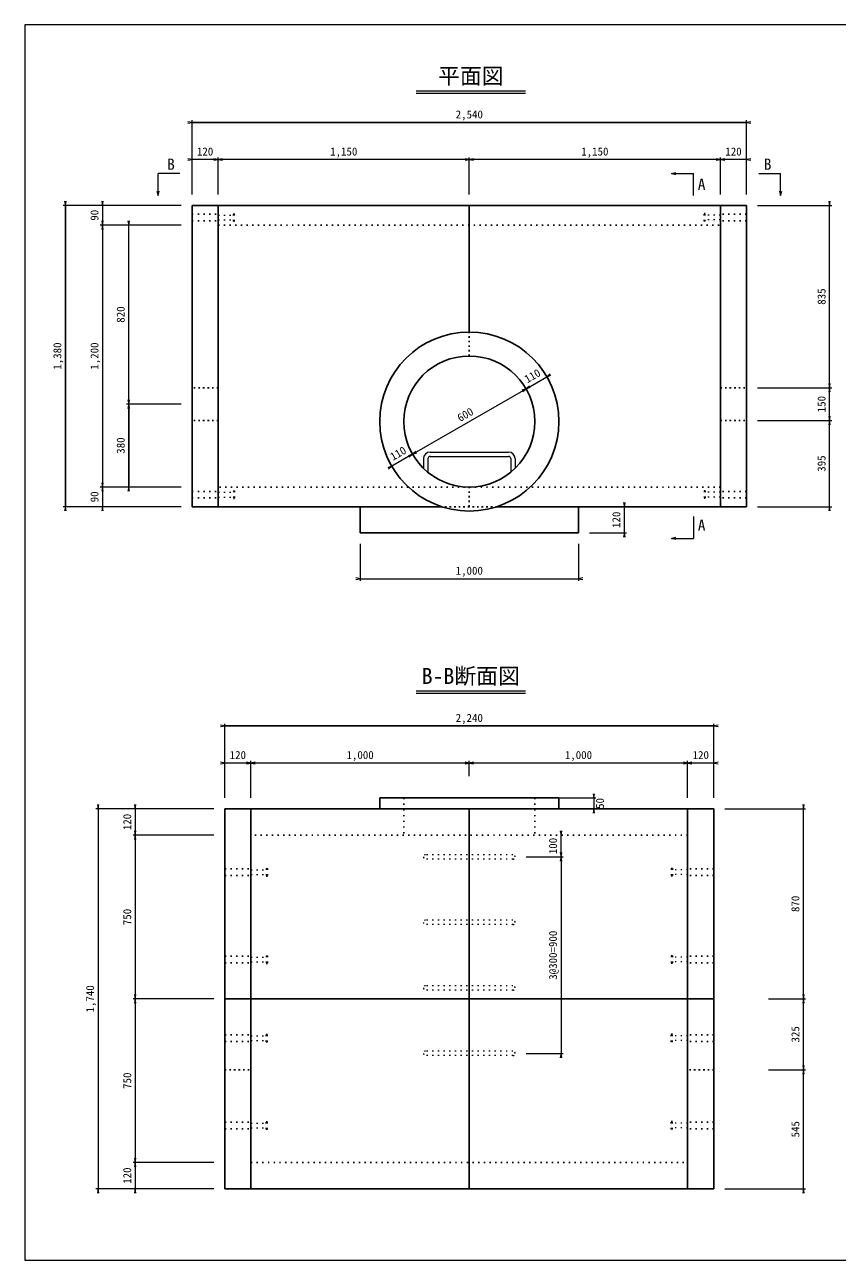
# Model space of a CAD drawing. Units: millimetres at full size, sheet at 1:20. Extents: x -3920 to 4045, y -2830 to 2830.
# Drawn here: x -3920 to -199, y -2830 to 2830 of the extents above; entities that cross this region are included whole.
import ezdxf
from ezdxf.enums import TextEntityAlignment as Align

# ---------------------------------------------------------------- set-up
doc = ezdxf.new("R2010")
doc.units = ezdxf.units.MM
doc.header["$LTSCALE"] = 20
doc.linetypes.add('USER2', pattern=[1.05, 0.35, -0.7])
doc.linetypes.add('USER5', pattern=[1.3, 0.3, -1])
for name, color, linetype, lineweight in [('0-1_ﾚｲﾔ2', 5, 'Continuous', 25), ('0-3_ﾚｲﾔ4', 6, 'USER5', 13), ('0-C_ﾚｲﾔ13', 3, 'Continuous', 13), ('0-E_寸法', 3, 'Continuous', 13)]:
    doc.layers.add(name, color=color, linetype=linetype, lineweight=lineweight)
doc.styles.add('ＭＳ ゴシック', font='')
doc.styles.get('ＭＳ ゴシック').set_extended_font_data('MS Gothic')

# ---------------------------------------------------------------- blocks, each defined once
blk = doc.blocks.new('open_arrow')
at = {"color": 0, "linetype": 'Continuous', "lineweight": -2}
blk.add_lwpolyline([(7.5, 1.25), (0, 0), (7.5, -1.25)], dxfattribs=at)

msp = doc.modelspace()

# ---------------------------------------------------------------- linework, layer by layer
at = {"layer": '0-1_ﾚｲﾔ2'}
for p, q in [((-3153.79, 622.23), (-3153.79, 2002.23)), ((-3153.79, 2002.23), (-613.79, 2002.23)), ((-3033.79, 622.23), (-3033.79, 2002.23)), ((-1883.79, 1422.23), (-1883.79, 2002.23)), ((-733.79, 2002.23), (-733.79, 622.23)), ((-613.79, 2002.23), (-613.79, 622.23)), ((-2010.28, 622.23), (-3153.79, 622.23)), ((-2383.79, 502.23), (-2383.79, 622.23)), ((-613.79, 622.23), (-1757.3, 622.23)), ((-1383.79, 502.23), (-1383.79, 622.23)), ((-2383.79, 502.23), (-1383.79, 502.23)), ((-2293.79, -712.2), (-2293.79, -762.2)), ((-1473.79, -712.2), (-2293.79, -712.2)), ((-1473.79, -712.2), (-1473.79, -762.2)), ((-763.79, -762.2), (-3003.79, -762.2)), ((-3003.79, -762.2), (-3003.79, -2502.2)), ((-2883.79, -762.2), (-2883.79, -2502.2)), ((-1883.79, -762.2), (-1883.79, -2502.2)), ((-883.79, -2502.2), (-883.79, -762.2)), ((-763.79, -2502.2), (-763.79, -762.2)), ((-763.79, -1632.2), (-3003.79, -1632.2)), ((-3003.79, -2502.2), (-763.79, -2502.2))]:
    msp.add_line(p, q, dxfattribs=at)
at = {"layer": '0-1_ﾚｲﾔ2', "linetype": 'USER5'}
for p, q in [((-3153.79, 1962.23), (-3033.79, 1962.23)), ((-3153.79, 1932.23), (-3033.79, 1932.23)), ((-613.79, 1962.23), (-733.79, 1962.23)), ((-613.79, 1932.23), (-733.79, 1932.23)), ((-3033.79, 1912.23), (-733.79, 1912.23)), ((-3153.79, 692.23), (-3033.79, 692.23)), ((-733.79, 712.23), (-3033.79, 712.23)), ((-613.79, 692.23), (-733.79, 692.23)), ((-3153.79, 662.23), (-3033.79, 662.23)), ((-613.79, 662.23), (-733.79, 662.23)), ((-2183.79, -712.2), (-2183.79, -882.2)), ((-1583.79, -712.2), (-1583.79, -882.2)), ((-883.79, -882.2), (-2883.79, -882.2)), ((-3003.79, -1037.2), (-2883.79, -1037.2)), ((-3003.79, -1067.2), (-2883.79, -1067.2)), ((-763.79, -1037.2), (-883.79, -1037.2)), ((-763.79, -1067.2), (-883.79, -1067.2)), ((-3003.79, -1437.2), (-2883.79, -1437.2)), ((-3003.79, -1467.2), (-2883.79, -1467.2)), ((-763.79, -1437.2), (-883.79, -1437.2)), ((-763.79, -1467.2), (-883.79, -1467.2)), ((-3003.79, -1797.2), (-2883.79, -1797.2)), ((-763.79, -1797.2), (-883.79, -1797.2)), ((-3003.79, -1827.2), (-2883.79, -1827.2)), ((-763.79, -1827.2), (-883.79, -1827.2)), ((-3003.79, -2197.2), (-2883.79, -2197.2)), ((-763.79, -2197.2), (-883.79, -2197.2)), ((-3003.79, -2227.2), (-2883.79, -2227.2)), ((-763.79, -2227.2), (-883.79, -2227.2)), ((-2883.79, -2382.2), (-883.79, -2382.2))]:
    msp.add_line(p, q, dxfattribs=at)
at = {"layer": '0-1_ﾚｲﾔ2', "linetype": 'USER2'}
for p, q in [((-1883.8, 1312.23), (-1883.8, 1422.23)), ((-3033.79, 1167.23), (-3153.79, 1167.23)), ((-733.79, 1167.23), (-613.79, 1167.23)), ((-3033.79, 1017.23), (-3153.79, 1017.23)), ((-733.79, 1017.23), (-613.79, 1017.23)), ((-1883.79, 622.23), (-1883.79, 712.23)), ((-1757.3, 622.23), (-2010.28, 622.23)), ((-3003.79, -1957.2), (-2883.79, -1957.2)), ((-763.79, -1957.2), (-883.79, -1957.2))]:
    msp.add_line(p, q, dxfattribs=at)
at = {"layer": '0-1_ﾚｲﾔ2'}
for radius in [410, 300]:
    msp.add_circle((-1883.79, 1012.23), radius, dxfattribs=at)
at = {"layer": '0-3_ﾚｲﾔ4'}
for p, q in [((-3033.79, 1958.23), (-2963.79, 1958.23)), ((-3033.79, 1936.23), (-2963.79, 1936.23)), ((-2963.79, 1929.73), (-2963.79, 1964.73)), ((-2963.79, 1964.73), (-2958.79, 1964.73)), ((-2963.79, 1929.73), (-2958.79, 1929.73)), ((-2958.79, 1929.73), (-2958.79, 1964.73)), ((-808.79, 1929.73), (-808.79, 1964.73)), ((-803.79, 1964.73), (-808.79, 1964.73)), ((-803.79, 1929.73), (-808.79, 1929.73)), ((-803.79, 1929.73), (-803.79, 1964.73)), ((-733.79, 1958.23), (-803.79, 1958.23)), ((-733.79, 1936.23), (-803.79, 1936.23)), ((-3033.79, 688.23), (-2963.79, 688.23)), ((-2963.79, 694.73), (-2963.79, 659.73)), ((-2963.79, 694.73), (-2958.79, 694.73)), ((-2958.79, 694.73), (-2958.79, 659.73)), ((-808.79, 694.73), (-808.79, 659.73)), ((-803.79, 694.73), (-808.79, 694.73)), ((-803.79, 694.73), (-803.79, 659.73)), ((-733.79, 688.23), (-803.79, 688.23)), ((-3033.79, 666.23), (-2963.79, 666.23)), ((-2963.79, 659.73), (-2958.79, 659.73)), ((-803.79, 659.73), (-808.79, 659.73)), ((-733.79, 666.23), (-803.79, 666.23)), ((-2093.79, -982.2), (-2093.79, -982.2)), ((-1683.79, -972.2), (-2083.79, -972.2)), ((-1683.79, -992.2), (-2083.79, -992.2)), ((-1673.79, -982.2), (-1673.79, -982.2)), ((-2883.79, -1041.2), (-2813.79, -1041.2)), ((-2883.79, -1063.2), (-2813.79, -1063.2)), ((-2813.79, -1034.7), (-2813.79, -1069.7)), ((-2813.79, -1034.7), (-2808.79, -1034.7)), ((-2813.79, -1069.7), (-2808.79, -1069.7)), ((-2808.79, -1034.7), (-2808.79, -1069.7)), ((-958.79, -1034.7), (-958.79, -1069.7)), ((-953.79, -1034.7), (-958.79, -1034.7)), ((-953.79, -1069.7), (-958.79, -1069.7)), ((-953.79, -1034.7), (-953.79, -1069.7)), ((-883.79, -1041.2), (-953.79, -1041.2)), ((-883.79, -1063.2), (-953.79, -1063.2)), ((-2093.79, -1282.2), (-2093.79, -1282.2)), ((-1683.79, -1272.2), (-2083.79, -1272.2)), ((-1683.79, -1292.2), (-2083.79, -1292.2)), ((-1673.79, -1282.2), (-1673.79, -1282.2)), ((-2883.79, -1441.2), (-2813.79, -1441.2)), ((-2883.79, -1463.2), (-2813.79, -1463.2)), ((-2813.79, -1434.7), (-2813.79, -1469.7)), ((-2813.79, -1434.7), (-2808.79, -1434.7)), ((-2813.79, -1469.7), (-2808.79, -1469.7)), ((-2808.79, -1434.7), (-2808.79, -1469.7)), ((-958.79, -1434.7), (-958.79, -1469.7)), ((-953.79, -1434.7), (-958.79, -1434.7)), ((-953.79, -1469.7), (-958.79, -1469.7)), ((-953.79, -1434.7), (-953.79, -1469.7)), ((-883.79, -1441.2), (-953.79, -1441.2)), ((-883.79, -1463.2), (-953.79, -1463.2)), ((-2093.79, -1582.2), (-2093.79, -1582.2)), ((-1683.79, -1572.2), (-2083.79, -1572.2)), ((-1673.79, -1582.2), (-1673.79, -1582.2)), ((-1683.79, -1592.2), (-2083.79, -1592.2)), ((-2883.79, -1801.2), (-2813.79, -1801.2)), ((-2813.79, -1829.7), (-2813.79, -1794.7)), ((-2813.79, -1794.7), (-2808.79, -1794.7)), ((-2808.79, -1829.7), (-2808.79, -1794.7)), ((-958.79, -1829.7), (-958.79, -1794.7)), ((-953.79, -1794.7), (-958.79, -1794.7)), ((-953.79, -1829.7), (-953.79, -1794.7)), ((-883.79, -1801.2), (-953.79, -1801.2)), ((-2883.79, -1823.2), (-2813.79, -1823.2)), ((-2813.79, -1829.7), (-2808.79, -1829.7)), ((-953.79, -1829.7), (-958.79, -1829.7)), ((-883.79, -1823.2), (-953.79, -1823.2)), ((-2093.79, -1882.2), (-2093.79, -1882.2)), ((-1683.79, -1872.2), (-2083.79, -1872.2)), ((-1683.79, -1892.2), (-2083.79, -1892.2)), ((-1673.79, -1882.2), (-1673.79, -1882.2)), ((-2883.79, -2201.2), (-2813.79, -2201.2)), ((-2813.79, -2229.7), (-2813.79, -2194.7)), ((-2813.79, -2194.7), (-2808.79, -2194.7)), ((-2808.79, -2229.7), (-2808.79, -2194.7)), ((-958.79, -2229.7), (-958.79, -2194.7)), ((-953.79, -2194.7), (-958.79, -2194.7)), ((-953.79, -2229.7), (-953.79, -2194.7)), ((-883.79, -2201.2), (-953.79, -2201.2)), ((-2883.79, -2223.2), (-2813.79, -2223.2)), ((-2813.79, -2229.7), (-2808.79, -2229.7)), ((-953.79, -2229.7), (-958.79, -2229.7)), ((-883.79, -2223.2), (-953.79, -2223.2))]:
    msp.add_line(p, q, dxfattribs=at)
at = {"layer": '0-3_ﾚｲﾔ4', "linetype": 'Continuous'}
for p, q in [((-2063.79, 872.23), (-1703.79, 872.23)), ((-2063.79, 852.23), (-1703.79, 852.23)), ((-2093.79, 842.23), (-2093.79, 797.99)), ((-2073.79, 842.23), (-2073.79, 780.07)), ((-1693.79, 842.23), (-1693.79, 780.07)), ((-1673.79, 842.23), (-1673.79, 797.99))]:
    msp.add_line(p, q, dxfattribs=at)
at = {"layer": '0-3_ﾚｲﾔ4', "color": 3, "linetype": 'Continuous'}
for p, q in [((-1463.79, -982.2), (-1463.79, -882.2)), ((-1623.79, -982.2), (-1453.79, -982.2)), ((-1623.79, -1882.2), (-1453.79, -1882.2))]:
    msp.add_line(p, q, dxfattribs=at)
at = {"layer": '0-3_ﾚｲﾔ4', "linetype": 'Continuous'}
for centre, radius, start, end in [((-2063.79, 842.23), 30, 90, 180), ((-2063.79, 842.23), 10, 90, 180), ((-1703.79, 842.23), 30, 0, 90), ((-1703.79, 842.23), 10, 0, 90)]:
    msp.add_arc(centre, radius, start, end, dxfattribs=at)
at = {"layer": '0-3_ﾚｲﾔ4'}
for centre, start, end in [((-2083.79, -982.2), 90, 180), ((-2083.79, -982.2), 180, 270), ((-1683.79, -982.2), 0, 90), ((-1683.79, -982.2), 270, 0), ((-2083.79, -1282.2), 90, 180), ((-2083.79, -1282.2), 180, 270), ((-1683.79, -1282.2), 0, 90), ((-1683.79, -1282.2), 270, 0), ((-2083.79, -1582.2), 90, 180), ((-2083.79, -1582.2), 180, 270), ((-1683.79, -1582.2), 0, 90), ((-1683.79, -1582.2), 270, 0), ((-2083.79, -1882.2), 90, 180), ((-2083.79, -1882.2), 180, 270), ((-1683.79, -1882.2), 0, 90), ((-1683.79, -1882.2), 270, 0)]:
    msp.add_arc(centre, 10, start, end, dxfattribs=at)
at = {"layer": '0-C_ﾚｲﾔ13'}
for p, q in [((-2126.84, 2526.37), (-1626.84, 2526.37)), ((-2126.84, 2516.37), (-1626.84, 2516.37)), ((-3153.79, 2052.23), (-3153.79, 2392.23)), ((-613.79, 2382.23), (-3153.79, 2382.23)), ((-3153.79, 2382.23), (-613.79, 2382.23)), ((-613.79, 2052.23), (-613.79, 2392.23)), ((-3033.79, 2212.23), (-3153.79, 2212.23)), ((-613.79, 2212.23), (-3153.79, 2212.23)), ((-3033.79, 2052.23), (-3033.79, 2222.23)), ((-1883.79, 2212.23), (-3033.79, 2212.23)), ((-1883.79, 2052.23), (-1883.79, 2222.23)), ((-733.79, 2212.23), (-1883.79, 2212.23)), ((-733.79, 2052.23), (-733.79, 2222.23)), ((-613.79, 2212.23), (-733.79, 2212.23)), ((-3309.47, 2047.72), (-3309.47, 2147.72)), ((-3209.47, 2147.72), (-3309.47, 2147.72)), ((-957.19, 2147.72), (-857.19, 2147.72)), ((-857.19, 2047.72), (-857.19, 2147.72)), ((-558.11, 2147.72), (-458.11, 2147.72)), ((-458.11, 2047.72), (-458.11, 2147.72)), ((-3203.79, 2002.23), (-3743.79, 2002.23)), ((-3733.79, 2002.23), (-3733.79, 622.23)), ((-3733.79, 622.23), (-3733.79, 2002.23)), ((-3563.79, 2002.23), (-3563.79, 622.23)), ((-3563.79, 2002.23), (-3563.79, 1912.23)), ((-563.79, 2002.23), (-223.79, 2002.23)), ((-233.79, 622.23), (-233.79, 2002.23)), ((-233.79, 1167.23), (-233.79, 2002.23)), ((-3203.79, 1912.23), (-3573.79, 1912.23)), ((-3563.79, 1912.23), (-3563.79, 712.23)), ((-3443.79, 712.23), (-3443.79, 1912.23)), ((-563.79, 1167.23), (-223.79, 1167.23)), ((-233.79, 1017.23), (-233.79, 1167.23)), ((-3203.79, 1092.23), (-3453.79, 1092.23)), ((-563.79, 1017.23), (-223.79, 1017.23)), ((-233.79, 622.23), (-233.79, 1017.23)), ((-3203.79, 712.23), (-3573.79, 712.23)), ((-3563.79, 712.23), (-3563.79, 622.23)), ((-3203.79, 622.23), (-3743.79, 622.23)), ((-857.19, 576.74), (-857.19, 476.74)), ((-563.79, 622.23), (-223.79, 622.23)), ((-957.19, 476.74), (-857.19, 476.74)), ((-2126.84, -221.91), (-1626.84, -221.91)), ((-2126.84, -231.91), (-1626.84, -231.91)), ((-3003.79, -712.2), (-3003.79, -372.2)), ((-763.79, -382.2), (-3003.79, -382.2)), ((-3003.79, -382.2), (-763.79, -382.2)), ((-763.79, -712.2), (-763.79, -372.2)), ((-763.79, -552.2), (-3003.79, -552.2)), ((-2883.79, -552.2), (-3003.79, -552.2)), ((-2883.79, -712.2), (-2883.79, -542.2)), ((-1883.79, -552.2), (-2883.79, -552.2)), ((-1883.79, -612.2), (-1883.79, -542.2)), ((-883.79, -552.2), (-1883.79, -552.2)), ((-883.79, -712.2), (-883.79, -542.2)), ((-763.79, -552.2), (-883.79, -552.2)), ((-1473.79, -712.2), (-1303.79, -712.2)), ((-1313.79, -712.2), (-1313.79, -762.2)), ((-3053.79, -762.2), (-3593.79, -762.2)), ((-3583.79, -762.2), (-3583.79, -2502.2)), ((-3583.79, -762.2), (-3583.79, -2502.2)), ((-3413.79, -762.2), (-3413.79, -882.2)), ((-3413.79, -762.2), (-3413.79, -2502.2)), ((-713.79, -762.2), (-343.79, -762.2)), ((-353.79, -2502.2), (-353.79, -762.2)), ((-353.79, -1632.2), (-353.79, -762.2)), ((-3053.79, -882.2), (-3423.79, -882.2)), ((-3413.79, -882.2), (-3413.79, -1632.2)), ((-3053.79, -1632.2), (-3423.79, -1632.2)), ((-3413.79, -1632.2), (-3413.79, -2382.2)), ((-513.79, -1632.2), (-343.79, -1632.2)), ((-353.79, -1957.2), (-353.79, -1632.2)), ((-513.79, -1957.2), (-343.79, -1957.2)), ((-353.79, -2502.2), (-353.79, -1957.2)), ((-3053.79, -2382.2), (-3423.79, -2382.2)), ((-3413.79, -2382.2), (-3413.79, -2502.2)), ((-3053.79, -2502.2), (-3593.79, -2502.2)), ((-713.79, -2502.2), (-343.79, -2502.2))]:
    msp.add_line(p, q, dxfattribs=at)
msp.add_lwpolyline([(4040, 2830), (-3920, 2830), (-3920, -2830), (4040, -2830)], close=True, dxfattribs=at)
for points in [[(-937.87, 2142.54), (-957.19, 2147.72), (-937.87, 2152.89)], [(-3314.64, 2067.04), (-3309.47, 2047.72), (-3304.29, 2067.04)], [(-463.29, 2067.04), (-458.11, 2047.72), (-452.94, 2067.04)], [(-937.87, 471.57), (-957.19, 476.74), (-937.87, 481.92)]]:
    msp.add_lwpolyline(points, dxfattribs=at)
at = {"layer": '0-E_寸法'}
for p, q in [((-3443.79, 1092.23), (-3443.79, 1912.23)), ((-1623.98, 1162.23), (-1528.72, 1217.23)), ((-2143.6, 862.23), (-1623.98, 1162.23)), ((-3443.79, 1092.23), (-3443.79, 712.23)), ((-2143.6, 862.23), (-2238.86, 807.23)), ((-1173.79, 502.23), (-1173.79, 622.23)), ((-1333.79, 502.23), (-1163.79, 502.23)), ((-2383.79, 452.23), (-2383.79, 282.23)), ((-1383.79, 452.23), (-1383.79, 282.23)), ((-2383.79, 292.23), (-1383.79, 292.23)), ((-1463.79, -982.2), (-1463.79, -1882.2))]:
    msp.add_line(p, q, dxfattribs=at)

# ---------------------------------------------------------------- block references
at = {"layer": '0-3_ﾚｲﾔ4', "color": 3, "xscale": 2.63, "yscale": 2.63}
for p, rotation in [((-1463.79, -882.2), 90), ((-1463.79, -982.2), 270)]:
    msp.add_blockref('open_arrow', p, dxfattribs=dict(at, rotation=rotation))
at = {"layer": '0-C_ﾚｲﾔ13', "xscale": 2.63, "yscale": 2.63}
for p, rotation in [((-3153.79, 2382.23), 180), ((-3153.79, 2212.23), 180), ((-3033.79, 2212.23), 180), ((-1883.79, 2212.23), 180), ((-733.79, 2212.23), 180), ((-3733.79, 2002.23), 90), ((-3563.79, 2002.23), 90), ((-233.79, 2002.23), 90), ((-3563.79, 1912.23), 90), ((-3563.79, 1912.23), 270), ((-233.79, 1167.23), 90), ((-233.79, 1167.23), 270), ((-233.79, 1017.23), 90), ((-233.79, 1017.23), 270), ((-3563.79, 712.23), 90), ((-3563.79, 712.23), 270), ((-3733.79, 622.23), 270), ((-3563.79, 622.23), 270), ((-233.79, 622.23), 270), ((-3003.79, -382.2), 180), ((-3003.79, -552.2), 180), ((-2883.79, -552.2), 180), ((-1883.79, -552.2), 180), ((-883.79, -552.2), 180), ((-1313.79, -712.2), 90), ((-3583.79, -762.2), 90), ((-3413.79, -762.2), 90), ((-1313.79, -762.2), 270), ((-353.79, -762.2), 90), ((-3413.79, -882.2), 90), ((-3413.79, -882.2), 270), ((-3413.79, -1632.2), 90), ((-3413.79, -1632.2), 270), ((-353.79, -1632.2), 90), ((-353.79, -1632.2), 270), ((-353.79, -1957.2), 90), ((-353.79, -1957.2), 270), ((-3413.79, -2382.2), 90), ((-3413.79, -2382.2), 270), ((-3583.79, -2502.2), 270), ((-3413.79, -2502.2), 270), ((-353.79, -2502.2), 270)]:
    msp.add_blockref('open_arrow', p, dxfattribs=dict(at, rotation=rotation))
for p in [(-613.79, 2382.23), (-3033.79, 2212.23), (-1883.79, 2212.23), (-733.79, 2212.23), (-613.79, 2212.23), (-763.79, -382.2), (-2883.79, -552.2), (-1883.79, -552.2), (-883.79, -552.2), (-763.79, -552.2)]:
    msp.add_blockref('open_arrow', p, dxfattribs=at)
at = {"layer": '0-E_寸法', "xscale": 2.63, "yscale": 2.63}
for p, rotation in [((-3443.79, 1912.23), 90), ((-1528.72, 1217.23), 30), ((-1623.98, 1162.23), 210), ((-1623.98, 1162.23), 30), ((-3443.79, 1092.23), 90), ((-3443.79, 1092.23), 270), ((-2143.6, 862.23), 210), ((-2143.6, 862.23), 30), ((-2238.86, 807.23), 210), ((-3443.79, 712.23), 270), ((-1173.79, 622.23), 90), ((-1173.79, 502.23), 270), ((-2383.79, 292.23), 180), ((-1463.79, -982.2), 90), ((-1463.79, -1882.2), 270)]:
    msp.add_blockref('open_arrow', p, dxfattribs=dict(at, rotation=rotation))
msp.add_blockref('open_arrow', (-1383.79, 292.23), dxfattribs=at)

# ---------------------------------------------------------------- texts
at = {"layer": '0-3_ﾚｲﾔ4', "color": 3, "style": 'ＭＳ ゴシック'}
msp.add_text('100', height=36.66, rotation=90, dxfattribs=at).set_placement((-1471.29, -969.7), align=Align.BOTTOM_LEFT)
at = {"layer": '0-C_ﾚｲﾔ13', "style": 'ＭＳ ゴシック'}
for s, height, p in [('平面図', 73.31, (-2026.84, 2536.37)), ('2,540', 36.66, (-1946.29, 2389.73)), ('120', 36.66, (-3131.29, 2219.73)), ('1,150', 36.66, (-2521.29, 2219.73)), ('1,150', 36.66, (-1371.29, 2219.73)), ('120', 36.66, (-711.29, 2219.73)), ('B', 51.32, (-3267.49, 2149.96)), ('B', 51.32, (-535.09, 2149.96)), ('A', 51.32, (-837.33, 2058.16)), ('A', 51.32, (-837.33, 496.3)), ('B-B断面図', 73.31, (-2101.84, -211.91)), ('2,240', 36.66, (-1946.29, -374.7)), ('120', 36.66, (-2981.29, -544.7)), ('1,000', 36.66, (-2446.29, -544.7)), ('1,000', 36.66, (-1446.29, -544.7)), ('120', 36.66, (-861.29, -544.7))]:
    msp.add_text(s, height=height, dxfattribs=at).set_placement(p, align=Align.BOTTOM_LEFT)
for s, p in [('90', (-3571.29, 1932.23)), ('835', (-241.29, 1547.23)), ('1,380', (-3741.29, 1249.73)), ('1,200', (-3571.29, 1249.73)), ('150', (-241.29, 1054.73)), ('395', (-241.29, 782.23)), ('90', (-3571.29, 642.23)), ('50', (-1256.29, -762.2)), ('120', (-3421.29, -859.7)), ('870', (-361.29, -1234.7)), ('750', (-3421.29, -1294.7)), ('1,740', (-3591.29, -1694.7)), ('325', (-361.29, -1832.2)), ('750', (-3421.29, -2044.7)), ('545', (-361.29, -2267.2)), ('120', (-3421.29, -2479.7))]:
    msp.add_text(s, height=36.66, rotation=90, dxfattribs=at).set_placement(p, align=Align.BOTTOM_LEFT)
at = {"layer": '0-E_寸法', "style": 'ＭＳ ゴシック'}
for s, rotation, p in [('820', 90, (-3451.29, 1464.73)), ('110', 30, (-1612.58, 1177.48)), ('600', 30, (-1920.02, 999.98)), ('380', 90, (-3451.29, 864.73)), ('110', 30, (-2227.45, 822.48)), ('120', 90, (-1181.29, 524.73)), ('3@300=900', 90, (-1471.29, -1544.7))]:
    msp.add_text(s, height=36.66, rotation=rotation, dxfattribs=at).set_placement(p, align=Align.BOTTOM_LEFT)
msp.add_text('1,000', height=36.66, dxfattribs=at).set_placement((-1946.29, 299.73), align=Align.BOTTOM_LEFT)

doc.saveas('drawing.dxf')
